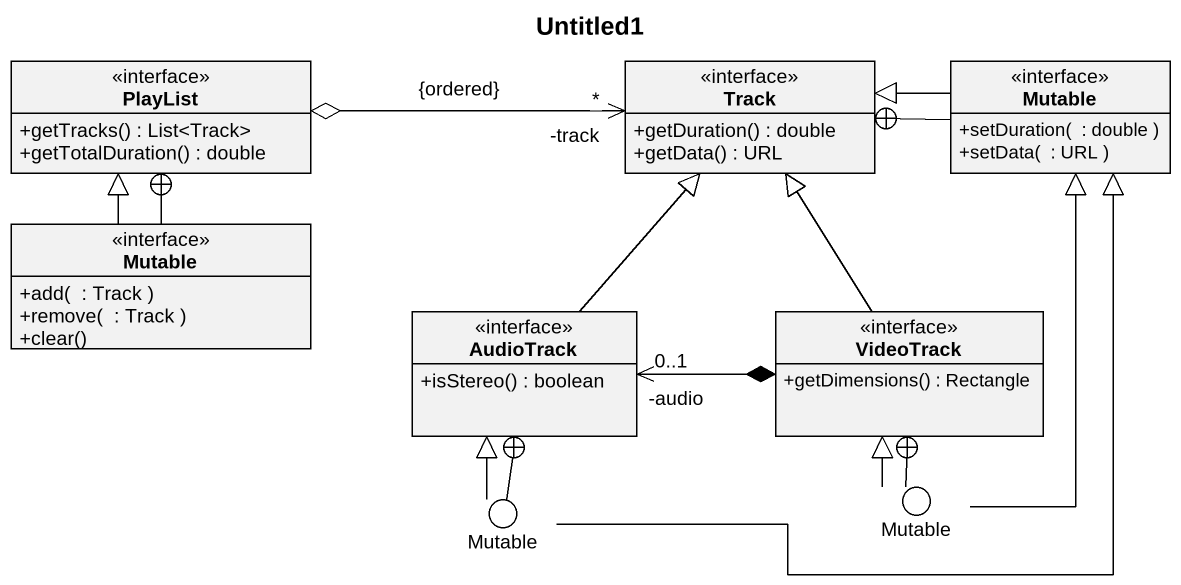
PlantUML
@startuml
title Untitled1
allowmixing
hide circle
hide empty members
skinparam classAttributeIconSize 0
interface PlayList {
  +getTracks() : List<Track>
  +getTotalDuration() : double
}
interface Track {
  +getDuration() : double
  +getData() : URL
}
interface Mutable {
  +setDuration(  : double )
  +setData(  : URL )
}
interface "Mutable" as Mutable_2 {
  +add(  : Track )
  +remove(  : Track )
  +clear()
}
interface AudioTrack {
  +isStereo() : boolean
}
interface VideoTrack {
  +getDimensions() : Rectangle
}
() "Mutable" as Mutable_3
() "Mutable" as Mutable_4
PlayList o-right-> "-track\n*" Track : {ordered}
Mutable -left-+ Track
Mutable -left-|> Track
Mutable_2 -up-+ PlayList
Mutable_2 -up-|> PlayList
AudioTrack -up-|> Track
VideoTrack -up-|> Track
VideoTrack *-left-> "-audio\n0..1" AudioTrack
Mutable_3 -up-|> Mutable
Mutable_3 -up-+ VideoTrack
Mutable_3 -up-|> VideoTrack
Mutable_4 -up-|> Mutable
Mutable_4 -up-+ AudioTrack
Mutable_4 -up-|> AudioTrack
@enduml
